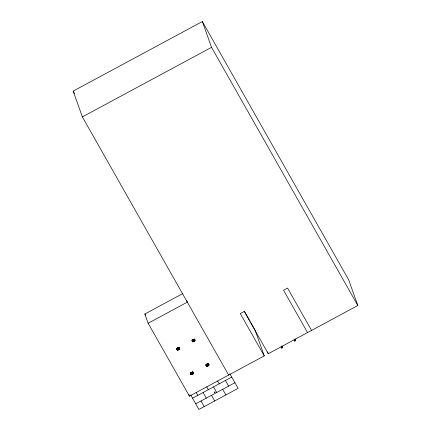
<?xml version="1.0" encoding="UTF-8"?>
<svg xmlns="http://www.w3.org/2000/svg" width="431" height="431" viewBox="0 0 431 431"><rect width="100%" height="100%" fill="white"/><g stroke="black" fill="none" stroke-linecap="round" stroke-linejoin="round"><path stroke-width="0.65" d="M179.538 348.065L179.727 349.051C177.998 350.171 178.8 347.095 179.732 348.534M193.422 372.562L193.605 373.548C191.876 374.668 192.679 371.592 193.611 373.025M191.957 340.124L192.986 339.59L194.693 341.056C193.767 338.588 191.984 339.676 194.5 341.271C194.236 340.776 194.403 338.911 195.119 340.759C193.39 341.88 194.192 338.804 195.124 340.242M208.814 364.27L208.997 365.256C207.268 366.377 208.071 363.301 209.003 364.739M178.714 348.523C177.071 346.524 179.204 348.463 179.296 349.455C176.802 348.69 178.105 346.4 179.301 349.342L177.594 347.876L176.565 348.415M192.598 373.02C190.955 371.021 193.088 372.96 193.174 373.952C190.685 373.187 191.984 370.897 193.18 373.839L191.472 372.373L190.443 372.912M194.112 340.231C192.571 339.542 194.015 338.631 194.241 340.151M207.99 364.728C206.347 362.735 208.48 364.674 208.566 365.66C206.077 364.895 207.376 362.606 208.572 365.553L206.864 364.087L205.835 364.621M178.596 348.237L178.278 347.666L178.714 347.257M193.993 339.951L193.675 339.38L194.106 338.965M192.479 372.734L192.161 372.163L192.592 371.754M207.871 364.448L207.553 363.877L207.984 363.462M179.118 349.132C177.583 347.456 178.849 351.696 177.497 349.169C176.888 346.529 177.507 349.094 177.125 349.934M194.51 340.846C192.98 339.165 194.241 343.41 192.889 340.883C192.28 338.238 192.899 340.802 192.517 341.643M192.996 373.629C191.466 371.953 192.727 376.193 191.375 373.666C190.771 371.026 191.386 373.591 191.003 374.431M208.388 365.343C206.858 363.662 208.125 367.907 206.767 365.38C206.163 362.735 206.778 365.299 206.395 366.14M194.607 341.072L193.379 341.724L192.759 339.784L193.379 339.45L194.726 340.996M192.851 341.961L192.431 341.233L192.889 340.883M179.21 349.363L177.577 350.209L177.319 349.299L177.265 349.665M194.085 341.411C194.893 342.397 193.023 339.105 193.363 341.46M208.485 365.569C207.052 367.212 207.57 363.247 208.609 365.493M178.116 349.95L177.637 348.027L177.987 347.742L179.334 349.288M193.508 341.664L193.072 339.617L193.923 340.339M191.143 374.162L191.197 373.796L191.456 374.706C192.953 374.496 190.685 372.675 191.865 372.239L193.212 373.785M206.535 365.876L206.589 365.51L206.848 366.415C208.345 366.21 206.077 364.384 207.257 363.947L208.087 364.712L207.57 363.78M177.965 349.751L177.89 349.013L178.817 348.507L178.294 347.569M191.849 374.248L191.558 372.406L191.245 372.567L191.94 374.507L191.558 372.406L192.409 373.122M207.241 365.957L207.413 365.068L208.286 365.687M193.379 341.724L192.969 341.918L192.657 341.379L192.948 340.98M192.657 341.379L192.77 341.066M194.931 339.773L194.807 340.221L194.295 340.253M193.093 373.86L191.994 374.447M176.823 349.53L177.459 350.247M177.497 349.169L176.915 349.579M192.215 341.239L192.582 341.363M190.701 374.027L191.337 374.744M191.375 373.666L190.798 374.076M206.093 365.736L206.729 366.458M206.767 365.38L206.19 365.784M178.429 349.794C179.608 349.369 178.084 350.236 178.202 348.851L177.378 349.358M207.65 366.059L208.27 365.725L207.392 366.161M191.703 373.505L192.695 373.004L192.178 372.066M178.849 348.442L179.522 348.173M192.732 372.939L193.4 372.67M208.125 364.648L208.798 364.378M192.786 374.033C191.671 374.819 193.686 373.812 192.081 373.348L191.256 373.855M178.903 348.544L179.447 348.437L179.08 348.442M192.781 373.041L193.325 372.934L192.959 372.939M208.178 364.75L208.717 364.642L208.351 364.648M178.321 349.853L178.165 348.965L178.509 348.776M192.452 339.946L192.969 340.883L193.902 340.485M192.199 374.35L192.048 373.462L192.388 373.273M178.391 347.618L178.908 347.612L179.237 348.216M193.783 339.326L194.3 339.326L194.629 339.924M192.269 372.115L192.786 372.109L193.12 372.713M207.667 363.823L208.178 363.823L208.512 364.421M178.235 348.814L177.674 347.909L178.062 350.01L177.367 348.076L177.981 347.839M207.505 365.019L206.95 364.114L207.333 366.215L206.638 364.281L207.257 364.044M228.645 375.072L82.364 116.898L73.184 91.113L202.355 21.55L348.636 279.724L357.816 305.509L268.254 353.743L244.258 311.397L240.261 313.552L264.251 355.898L189.451 396.175L148.135 323.255L144.843 314.01L182.868 293.533M82.364 116.898L211.535 47.34L202.355 21.55M148.135 323.255L187.329 302.147L186.671 300.299M280.99 346.885L281.712 348.162L282.504 347.736L281.842 345.877M294.061 339.843L294.788 341.12L295.58 340.695L294.939 338.895M192.544 398.19L231.733 377.087M195.733 403.82L234.922 382.717M192.431 340.054L192.156 340.479L192.49 341.077M177.039 348.345L176.764 348.765L177.098 349.369M206.309 364.551L206.034 364.976L206.368 365.574M190.917 372.842L190.642 373.262L190.976 373.866M206.648 365.563L206.735 365.057M194.839 340.145L194.473 340.151M193.686 339.283L194.209 340.215L193.594 340.56L194.3 341.244M206.33 364.443L206.848 365.38L207.473 365.057L208.184 365.741M178.693 349.697L178.202 348.851L178.908 349.536M193.702 340.598L194.408 341.19M178.31 348.889L179.016 349.476M192.188 373.386L192.894 373.973M207.069 364.152L207.801 364.836M177.793 347.941L178.526 348.625M192.851 340.56L193.454 341.718L193.072 339.617L193.821 340.409M207.166 364.4L207.704 364.906M177.89 348.194L178.429 348.695M191.558 372.406L192.312 373.192M193.821 340.851L194.117 341.357M193.713 341.562L193.594 340.56L194.015 341.411M207.699 365.348L207.995 365.854M207.963 365.908L207.473 365.057L207.893 365.908M178.423 349.137L178.72 349.643M178.326 349.191L178.623 349.703M192.307 373.634L192.603 374.14L192.081 373.348L192.307 374.291M192.204 373.688L192.501 374.2M208.679 364.454L209.1 365.181M179.409 348.248L179.829 348.97M193.287 372.745L193.708 373.467M211.535 47.34L357.816 305.509M311.554 330.426L287.558 288.08L283.555 290.235L307.551 332.581M294.852 339.418L295.58 340.695M281.782 346.459L282.504 347.736M244.549 311.548L250.142 321.407M250.799 322.566L255.071 330.108L264.251 355.898M73.184 91.113L74.509 93.452M229.82 373.709L238.111 388.342L198.923 409.45L190.626 394.812M225.461 380.46L228.651 386.09M222.692 389.301L225.882 394.931M217.601 381.026L219.196 383.838M213.539 386.882L216.728 392.512M206.74 386.871L208.335 389.689M211.497 395.329L214.686 400.959M203.082 392.517L206.271 398.147M196.234 392.533L197.829 395.346M201.002 400.981L204.192 406.611M144.843 314.01L145.506 315.18M208.518 363.872L208.744 364.27M208.168 363.543L208.62 364.357M194.64 339.375L194.86 339.773M194.284 339.046L194.737 339.86M205.808 364.809L206.26 365.623M191.924 340.312L192.377 341.126M205.899 365.278L206.126 365.682M192.021 340.781L192.248 341.185M193.126 372.158L193.352 372.562M192.77 371.829L193.223 372.643M179.248 347.661L179.468 348.065M178.892 347.332L179.344 348.146M190.938 372.734L191.456 373.666L191.342 373.348M177.06 348.237L177.577 349.169L177.459 348.851M190.416 373.101L190.868 373.914M190.507 373.569L190.734 373.973M176.532 348.604L176.985 349.417M176.629 349.072L176.855 349.476M206.95 364.114L207.413 365.068M193.282 339.903L193.627 340.522M193.072 339.617L193.535 340.571M191.773 372.691L192.113 373.311M191.676 372.74L192.021 373.359M177.674 347.909L178.138 348.862M294.346 339.881L294.788 341.12M281.287 346.966L281.712 348.162M267.581 351.852L268.254 353.743M188.794 394.327L189.451 396.175M207.069 364.454L207.209 365.17M193.19 339.957L193.33 340.673M177.798 348.243L177.938 348.965M207.597 365.402L207.699 366M193.718 340.905L193.821 341.503M214.293 392.199C215.047 393.815 215.548 390.831 214.293 392.199"/></g></svg>
